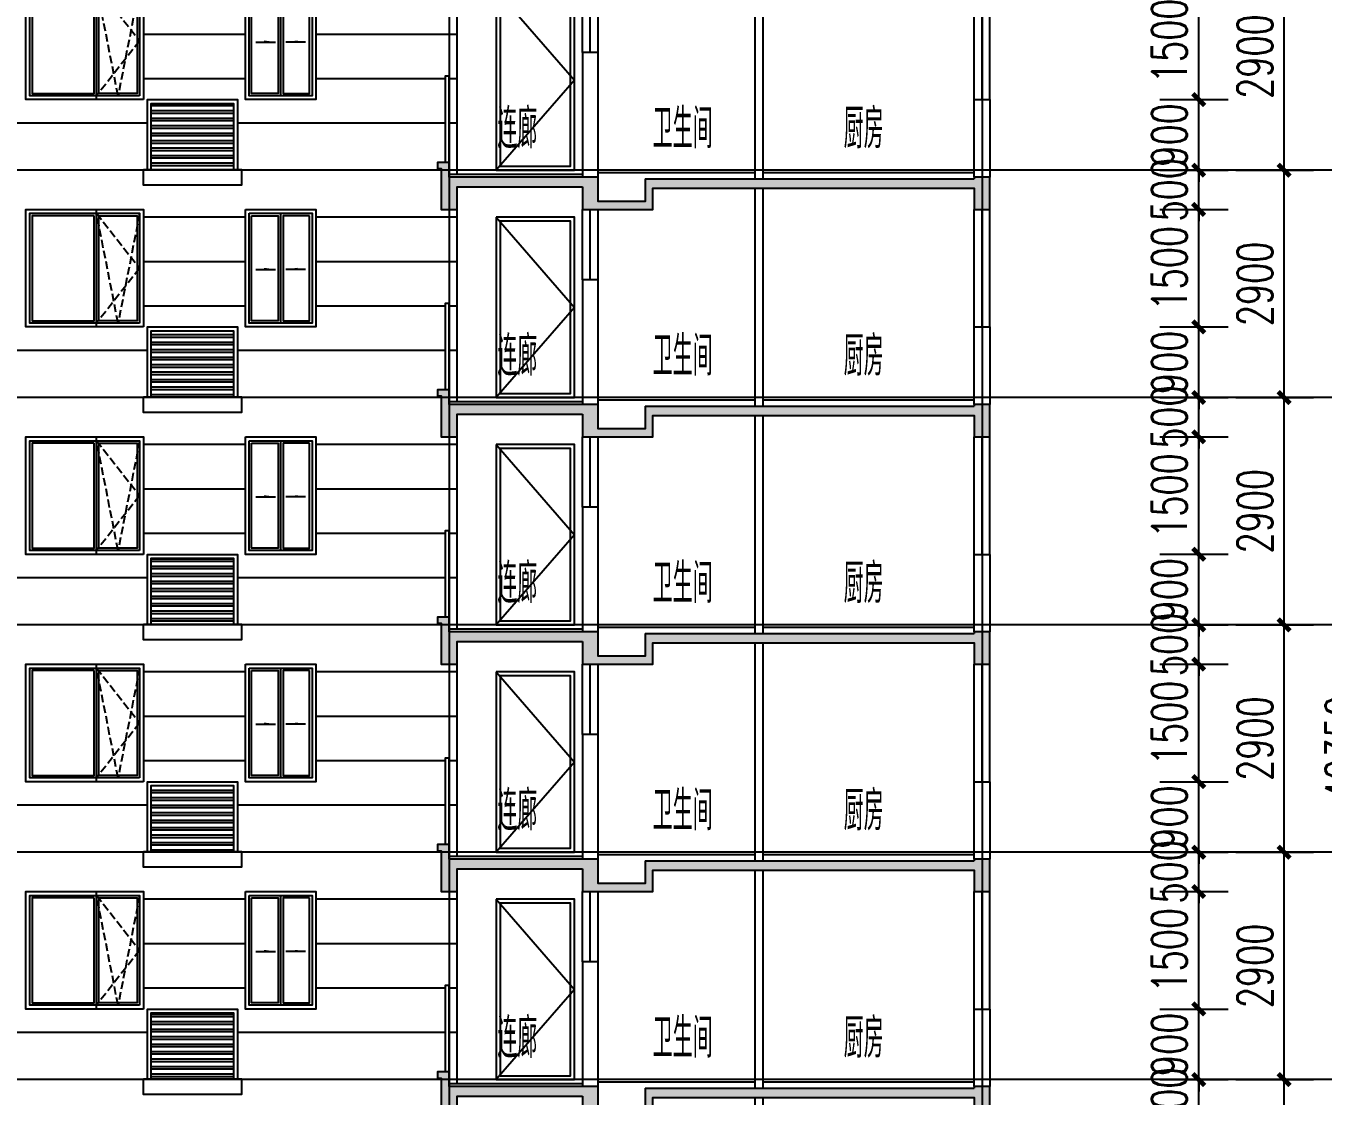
# Model space of a CAD drawing. Extents: x -59851 to 653804, y -249523 to 437614.
# Drawn here: x 619321 to 635871, y 380178 to 393828 of the extents above; entities that cross this region are included whole.
import ezdxf

# ---------------------------------------------------------------- set-up
doc = ezdxf.new("R2010")
doc.units = 0
doc.header["$LTSCALE"] = 1000
doc.header["$MEASUREMENT"] = 0
doc.linetypes.add('DASH', pattern=[0.35, 0.25, -0.1])
for name, color, linetype in [('A-材质分割线（横向）', 252, 'Continuous'), ('A-注释', 8, 'Continuous'), ('A-看线', 105, 'Continuous'), ('A-示意', 8, 'Continuous'), ('A-第三道尺寸线', 105, 'Continuous'), ('DOTE', 16, 'Continuous'), ('ELE-0', 142, 'Continuous'), ('ELE-3', 35, 'Continuous'), ('ELE-6', 8, 'Continuous'), ('PUB_DIM', 3, 'Continuous'), ('PUB_HATCH', 8, 'Continuous'), ('PUB_TEXT', 7, 'Continuous'), ('WALL', 2, 'Continuous'), ('WINDOW', 4, 'Continuous'), ('剖面构造层', 7, 'Continuous'), ('栏杆', 142, 'Continuous')]:
    doc.layers.add(name, color=color, linetype=linetype)
doc.styles.add('_TCH_DIM_T3', font='SIMPLEX.shx', dxfattribs={"width": 0.705882, "bigfont": 'GBCBIG.shx'})
doc.styles.get("Standard").update_dxf_attribs({"font": 'gbenor.shx', "width": 0.7, "bigfont": 'gbcbig.shx'})
doc.dimstyles.new('_TCH_ARCH&&150', dxfattribs={"dimtxt": 446.25, "dimasz": 150, "dimexe": 375, "dimexo": 450, "dimgap": 150, "dimtad": 1, "dimdec": 0, "dimzin": 0, "dimdsep": 46, "dimtxsty": '_TCH_DIM_T3', "dimblk": 'ARCHTICK', "dimcen": 0.09, "dimclrt": 7, "dimazin": 2, "dimtfac": 1, "dimtdec": 0, "dimtix": 1, "dimtmove": 2, "dimatfit": 3, "dimfxl": 0, "dimtolj": 1, "dimtzin": 0, "dimarcsym": 0})

# ---------------------------------------------------------------- blocks, each defined once
blk = doc.blocks.new('111515')
at = {"layer": 'A-注释', "linetype": 'DASH', "ltscale": 0.4}
for points in [[(302205, 323147), (301655, 322447), (302205, 321747)], [(301655, 323147), (301930, 321747), (302205, 323147)]]:
    blk.add_lwpolyline(points, dxfattribs=at)
at = {"layer": 'ELE-0'}
blk.add_line((302205, 321697), (302205, 323197), dxfattribs=at)
for points in [[(301605, 321697), (303105, 321697), (303105, 323197), (301605, 323197)], [(301655, 321747), (303055, 321747), (303055, 323147), (301655, 323147)], [(302175, 323117), (301685, 323117), (301685, 321777), (302175, 321777)], [(302235, 323117), (303025, 323117), (303025, 321777), (302235, 321777)]]:
    blk.add_lwpolyline(points, close=True, dxfattribs=at)
blk = doc.blocks.new('1-13fp2')
at = {"layer": 'A-注释'}
for points in [[(400441, 363032), (400291, 363032), (400291, 363052)], [(400570, 363032), (400720, 363032), (400720, 363052)]]:
    blk.add_hatch(color=256, dxfattribs=at).paths.add_polyline_path(points)
at = {"layer": 'PUB_HATCH'}
h = blk.add_hatch(dxfattribs=at)
h.set_pattern_fill('ANSI32', color=256, scale=20, angle=135)
h.set_pattern_definition([(180, (6950.08, 0), (-7e-15, -95.25), []), (180, (6918.33, 31.75), (-7e-15, -95.25), [])])
h.paths.add_polyline_path([(398855, 362247), (398855, 361407), (399905, 361407), (399905, 362247)])
h = blk.add_hatch(color=256, dxfattribs=at)
h.dxf.hatch_style = 1
h.paths.add_polyline_path([(402655, 361397), (402555, 361397), (402555, 360897), (402655, 360897)])
h.paths.add_polyline_path([(402655, 361497), (402505, 361497), (402505, 361417), (402555, 361417), (402555, 361397), (402655, 361397)])
h.paths.add_polyline_path([(404555, 361307), (402655, 361307), (402655, 360897), (402755, 360897), (402755, 361187), (404355, 361187), (404355, 360897), (405255, 360897), (405255, 361167), (409355, 361167), (409355, 360897), (409555, 360897), (409555, 361307), (409355, 361307), (409355, 361287), (405155, 361287), (405155, 360997), (404555, 360997)])
at = {"layer": 'A-材质分割线（横向）'}
for points in [[(402555, 364297), (393055, 364297)], [(400055, 363697), (398755, 363697)], [(402755, 363697), (400955, 363697)], [(400055, 363130), (398755, 363130)], [(402755, 363130), (400955, 363130)], [(400055, 362564), (398755, 362564)], [(402605, 362564), (400955, 362564)], [(402755, 362564), (402655, 362564)], [(398805, 361997), (393055, 361997)], [(402605, 361997), (399955, 361997)], [(402755, 361997), (402655, 361997)]]:
    blk.add_lwpolyline(points, dxfattribs=at)
at = {"layer": 'A-注释'}
for points in [[(400189, 363032), (400441, 363032)], [(400821, 363032), (400570, 363032)]]:
    blk.add_lwpolyline(points, dxfattribs=at)
at = {"layer": 'A-看线'}
blk.add_lwpolyline([(402755, 361347), (402755, 363797)], dxfattribs=at)
at = {"layer": 'A-示意'}
blk.add_lwpolyline([(403255, 363697), (404255, 362547), (403255, 361397)], dxfattribs=at)
at = {"layer": 'ELE-0'}
for points in [[(400055, 363797), (400955, 363797), (400955, 362297), (400055, 362297)], [(400105, 363747), (400905, 363747), (400905, 362347), (400105, 362347)], [(400135, 363717), (400475, 363717), (400475, 362377), (400135, 362377)], [(400875, 363717), (400535, 363717), (400535, 362377), (400875, 362377)], [(403255, 363697), (403255, 361397), (404255, 361397), (404255, 363697)], [(403305, 363647), (403305, 361447), (404205, 361447), (404205, 363647)]]:
    blk.add_lwpolyline(points, close=True, dxfattribs=at)
blk.add_lwpolyline([(400505, 363747), (400505, 362347)], dxfattribs=at)
at = {"layer": 'ELE-3'}
blk.add_lwpolyline([(398755, 361407), (400005, 361407), (400005, 361207), (398755, 361207)], close=True, dxfattribs=at)
at = {"layer": 'ELE-6'}
for points in [[(398805, 361407), (398805, 362297), (399955, 362297), (399955, 361407)], [(398855, 361407), (398855, 362247), (399905, 362247), (399905, 361407)]]:
    blk.add_lwpolyline(points, dxfattribs=at)
at = {"layer": 'WALL'}
for p, q in [((406555, 364067), (406555, 361287)), ((406655, 364067), (406655, 361287)), ((405155, 361287), (409355, 361287))]:
    blk.add_line(p, q, dxfattribs=at)
for points in [[(404555, 361307), (404555, 362897), (404355, 362897), (404355, 361307)], [(409355, 361307), (409355, 362297), (409555, 362297), (409555, 361307)], [(404555, 361307), (402655, 361307), (402655, 361497), (402505, 361497), (402505, 361417), (402555, 361417), (402555, 360897), (402755, 360897), (402755, 361187), (404355, 361187)], [(404355, 361187), (404355, 360897), (405255, 360897), (405255, 361167), (409355, 361167), (409355, 360897), (409555, 360897), (409555, 361307), (409355, 361307), (409355, 361287)], [(405155, 361287), (405155, 360997), (404555, 360997), (404555, 361307)]]:
    blk.add_lwpolyline(points, dxfattribs=at)
at = {"layer": 'WINDOW'}
for points in [[(404355, 362897), (404355, 363797)], [(404455, 362897), (404455, 363797)], [(404555, 362897), (404555, 363797)], [(409355, 362297), (409355, 363797)], [(409455, 362297), (409455, 363797)], [(409555, 362297), (409555, 363797)]]:
    blk.add_lwpolyline(points, dxfattribs=at)
at = {"layer": '剖面构造层'}
for points in [[(402655, 361347), (404355, 361347)], [(404555, 361367), (406555, 361367)], [(406655, 361367), (409355, 361367)]]:
    blk.add_lwpolyline(points, dxfattribs=at)
at = {"layer": '栏杆'}
blk.add_lwpolyline([(402655, 361497), (402655, 362597), (402605, 362597), (402605, 361497)], dxfattribs=at)
at = {"layer": 'ELE-0', "xscale": -1}
blk.add_blockref('111515', (700361, 40600), dxfattribs=at)
at = {"layer": 'PUB_TEXT', "width": 0.7}
for s, p in [('连廊', (403269, 361675)), ('卫生间', (405252, 361675)), ('厨房', (407689, 361675))]:
    blk.add_text(s, height=506.4, dxfattribs=at).set_placement(p)
blk = doc.blocks.new('_ArchTick')
at = {"color": 0, "linetype": 'ByBlock', "const_width": 0.4}
blk.add_lwpolyline([(-0.5, -0.5), (0.5, 0.5)], dxfattribs=at)
blk = doc.blocks.new('*D4742')
at = {"layer": 'Defpoints', "color": 0, "transparency": 16777216}
for p in [(635470, 404788), (636497, 404788), (635470, 364438)]:
    blk.add_point(p, dxfattribs=at)
at = {"layer": 'PUB_DIM', "color": 0, "lineweight": -2, "transparency": 16777216}
for p, q in [((635920, 404788), (636872, 404788)), ((636497, 364438), (636497, 404788)), ((635920, 364438), (636872, 364438))]:
    blk.add_line(p, q, dxfattribs=at)
at = {"layer": 'PUB_DIM', "color": 0, "lineweight": -2, "transparency": 16777216, "xscale": 150, "yscale": 150, "zscale": 150}
for p, rotation in [((636497, 404788), 90), ((636497, 364438), 270)]:
    blk.add_blockref('_ArchTick', p, dxfattribs=dict(at, rotation=rotation))
at = {"layer": 'PUB_DIM', "color": 7, "transparency": 16777216, "insert": (636124, 384613), "char_height": 446.2, "attachment_point": 5, "rotation": 90, "style": '_TCH_DIM_T3'}
blk.add_mtext('\\A1;40350', dxfattribs=at)
blk = doc.blocks.new('*D4752')
at = {"layer": 'Defpoints', "color": 0, "transparency": 16777216}
for p in [(634309, 394888), (635374, 394888), (634309, 391988)]:
    blk.add_point(p, dxfattribs=at)
at = {"layer": 'PUB_DIM', "color": 0, "lineweight": -2, "transparency": 16777216}
for p, q in [((634759, 394888), (635749, 394888)), ((635374, 391988), (635374, 394888)), ((634759, 391988), (635749, 391988))]:
    blk.add_line(p, q, dxfattribs=at)
at = {"layer": 'PUB_DIM', "color": 0, "lineweight": -2, "transparency": 16777216, "xscale": 150, "yscale": 150, "zscale": 150}
for p, rotation in [((635374, 394888), 90), ((635374, 391988), 270)]:
    blk.add_blockref('_ArchTick', p, dxfattribs=dict(at, rotation=rotation))
at = {"layer": 'PUB_DIM', "color": 7, "transparency": 16777216, "insert": (635001, 393438), "char_height": 446.2, "attachment_point": 5, "rotation": 90, "style": '_TCH_DIM_T3'}
blk.add_mtext('\\A1;2900', dxfattribs=at)
blk = doc.blocks.new('*D4753')
at = {"layer": 'Defpoints', "color": 0, "transparency": 16777216}
for p in [(634309, 391988), (635374, 391988), (634309, 389088)]:
    blk.add_point(p, dxfattribs=at)
at = {"layer": 'PUB_DIM', "color": 0, "lineweight": -2, "transparency": 16777216}
for p, q in [((634759, 391988), (635749, 391988)), ((635374, 389088), (635374, 391988)), ((634759, 389088), (635749, 389088))]:
    blk.add_line(p, q, dxfattribs=at)
at = {"layer": 'PUB_DIM', "color": 0, "lineweight": -2, "transparency": 16777216, "xscale": 150, "yscale": 150, "zscale": 150}
for p, rotation in [((635374, 391988), 90), ((635374, 389088), 270)]:
    blk.add_blockref('_ArchTick', p, dxfattribs=dict(at, rotation=rotation))
at = {"layer": 'PUB_DIM', "color": 7, "transparency": 16777216, "insert": (635001, 390538), "char_height": 446.2, "attachment_point": 5, "rotation": 90, "style": '_TCH_DIM_T3'}
blk.add_mtext('\\A1;2900', dxfattribs=at)
blk = doc.blocks.new('*D4754')
at = {"layer": 'Defpoints', "color": 0, "transparency": 16777216}
for p in [(634309, 389088), (635374, 389088), (634309, 386188)]:
    blk.add_point(p, dxfattribs=at)
at = {"layer": 'PUB_DIM', "color": 0, "lineweight": -2, "transparency": 16777216}
for p, q in [((634759, 389088), (635749, 389088)), ((635374, 386188), (635374, 389088)), ((634759, 386188), (635749, 386188))]:
    blk.add_line(p, q, dxfattribs=at)
at = {"layer": 'PUB_DIM', "color": 0, "lineweight": -2, "transparency": 16777216, "xscale": 150, "yscale": 150, "zscale": 150}
for p, rotation in [((635374, 389088), 90), ((635374, 386188), 270)]:
    blk.add_blockref('_ArchTick', p, dxfattribs=dict(at, rotation=rotation))
at = {"layer": 'PUB_DIM', "color": 7, "transparency": 16777216, "insert": (635001, 387638), "char_height": 446.2, "attachment_point": 5, "rotation": 90, "style": '_TCH_DIM_T3'}
blk.add_mtext('\\A1;2900', dxfattribs=at)
blk = doc.blocks.new('*D4755')
at = {"layer": 'Defpoints', "color": 0, "transparency": 16777216}
for p in [(634309, 386188), (635374, 386188), (634309, 383288)]:
    blk.add_point(p, dxfattribs=at)
at = {"layer": 'PUB_DIM', "color": 0, "lineweight": -2, "transparency": 16777216}
for p, q in [((634759, 386188), (635749, 386188)), ((635374, 383288), (635374, 386188)), ((634759, 383288), (635749, 383288))]:
    blk.add_line(p, q, dxfattribs=at)
at = {"layer": 'PUB_DIM', "color": 0, "lineweight": -2, "transparency": 16777216, "xscale": 150, "yscale": 150, "zscale": 150}
for p, rotation in [((635374, 386188), 90), ((635374, 383288), 270)]:
    blk.add_blockref('_ArchTick', p, dxfattribs=dict(at, rotation=rotation))
at = {"layer": 'PUB_DIM', "color": 7, "transparency": 16777216, "insert": (635001, 384738), "char_height": 446.2, "attachment_point": 5, "rotation": 90, "style": '_TCH_DIM_T3'}
blk.add_mtext('\\A1;2900', dxfattribs=at)
blk = doc.blocks.new('*D4756')
at = {"layer": 'Defpoints', "color": 0, "transparency": 16777216}
for p in [(634309, 383288), (635374, 383288), (634309, 380388)]:
    blk.add_point(p, dxfattribs=at)
at = {"layer": 'PUB_DIM', "color": 0, "lineweight": -2, "transparency": 16777216}
for p, q in [((634759, 383288), (635749, 383288)), ((635374, 380388), (635374, 383288)), ((634759, 380388), (635749, 380388))]:
    blk.add_line(p, q, dxfattribs=at)
at = {"layer": 'PUB_DIM', "color": 0, "lineweight": -2, "transparency": 16777216, "xscale": 150, "yscale": 150, "zscale": 150}
for p, rotation in [((635374, 383288), 90), ((635374, 380388), 270)]:
    blk.add_blockref('_ArchTick', p, dxfattribs=dict(at, rotation=rotation))
at = {"layer": 'PUB_DIM', "color": 7, "transparency": 16777216, "insert": (635001, 381838), "char_height": 446.2, "attachment_point": 5, "rotation": 90, "style": '_TCH_DIM_T3'}
blk.add_mtext('\\A1;2900', dxfattribs=at)
blk = doc.blocks.new('*D4757')
at = {"layer": 'Defpoints', "color": 0, "transparency": 16777216}
for p in [(634309, 380388), (635374, 380388), (634309, 377488)]:
    blk.add_point(p, dxfattribs=at)
at = {"layer": 'PUB_DIM', "color": 0, "lineweight": -2, "transparency": 16777216}
for p, q in [((634759, 380388), (635749, 380388)), ((635374, 377488), (635374, 380388)), ((634759, 377488), (635749, 377488))]:
    blk.add_line(p, q, dxfattribs=at)
at = {"layer": 'PUB_DIM', "color": 0, "lineweight": -2, "transparency": 16777216, "xscale": 150, "yscale": 150, "zscale": 150}
for p, rotation in [((635374, 380388), 90), ((635374, 377488), 270)]:
    blk.add_blockref('_ArchTick', p, dxfattribs=dict(at, rotation=rotation))
at = {"layer": 'PUB_DIM', "color": 7, "transparency": 16777216, "insert": (635001, 378938), "char_height": 446.2, "attachment_point": 5, "rotation": 90, "style": '_TCH_DIM_T3'}
blk.add_mtext('\\A1;2900', dxfattribs=at)
blk = doc.blocks.new('*D4790')
at = {"layer": 'A-第三道尺寸线', "color": 0, "lineweight": -2, "transparency": 16777216}
for p, q in [((633787, 394388), (634659, 394388)), ((634284, 392888), (634284, 394388)), ((633787, 392888), (634659, 392888))]:
    blk.add_line(p, q, dxfattribs=at)
at = {"layer": 'Defpoints', "color": 0, "transparency": 16777216}
for p in [(633337, 394388), (634284, 394388), (633337, 392888)]:
    blk.add_point(p, dxfattribs=at)
at = {"layer": 'A-第三道尺寸线', "color": 0, "lineweight": -2, "transparency": 16777216, "xscale": 150, "yscale": 150, "zscale": 150}
for p, rotation in [((634284, 394388), 90), ((634284, 392888), 270)]:
    blk.add_blockref('_ArchTick', p, dxfattribs=dict(at, rotation=rotation))
at = {"layer": 'A-第三道尺寸线', "color": 7, "transparency": 16777216, "insert": (633911, 393638), "char_height": 446.2, "attachment_point": 5, "rotation": 90, "style": '_TCH_DIM_T3'}
blk.add_mtext('\\A1;1500', dxfattribs=at)
blk = doc.blocks.new('*D4791')
at = {"layer": 'A-第三道尺寸线', "color": 0, "lineweight": -2, "transparency": 16777216}
for p, q in [((633787, 392888), (634659, 392888)), ((634284, 392888), (634284, 393038)), ((634284, 391988), (634284, 392888)), ((633787, 391988), (634659, 391988)), ((634284, 391988), (634284, 391838))]:
    blk.add_line(p, q, dxfattribs=at)
at = {"layer": 'Defpoints', "color": 0, "transparency": 16777216}
for p in [(633337, 392888), (634284, 392888), (633337, 391988)]:
    blk.add_point(p, dxfattribs=at)
at = {"layer": 'A-第三道尺寸线', "color": 0, "lineweight": -2, "transparency": 16777216, "xscale": 150, "yscale": 150, "zscale": 150}
for p, rotation in [((634284, 392888), 270), ((634284, 391988), 90)]:
    blk.add_blockref('_ArchTick', p, dxfattribs=dict(at, rotation=rotation))
at = {"layer": 'A-第三道尺寸线', "color": 7, "transparency": 16777216, "insert": (633911, 392438), "char_height": 446.2, "attachment_point": 5, "rotation": 90, "style": '_TCH_DIM_T3'}
blk.add_mtext('\\A1;900', dxfattribs=at)
blk = doc.blocks.new('*D4792')
at = {"layer": 'A-第三道尺寸线', "color": 0, "lineweight": -2, "transparency": 16777216}
for p, q in [((634284, 391988), (634284, 392138)), ((633787, 391988), (634659, 391988)), ((634284, 391488), (634284, 391988)), ((633787, 391488), (634659, 391488)), ((634284, 391488), (634284, 391338))]:
    blk.add_line(p, q, dxfattribs=at)
at = {"layer": 'Defpoints', "color": 0, "transparency": 16777216}
for p in [(633337, 391988), (634284, 391988), (633337, 391488)]:
    blk.add_point(p, dxfattribs=at)
at = {"layer": 'A-第三道尺寸线', "color": 0, "lineweight": -2, "transparency": 16777216, "xscale": 150, "yscale": 150, "zscale": 150}
for p, rotation in [((634284, 391988), 270), ((634284, 391488), 90)]:
    blk.add_blockref('_ArchTick', p, dxfattribs=dict(at, rotation=rotation))
at = {"layer": 'A-第三道尺寸线', "color": 7, "transparency": 16777216, "insert": (633911, 391738), "char_height": 446.2, "attachment_point": 5, "rotation": 90, "style": '_TCH_DIM_T3'}
blk.add_mtext('\\A1;500', dxfattribs=at)
blk = doc.blocks.new('*D4793')
at = {"layer": 'A-第三道尺寸线', "color": 0, "lineweight": -2, "transparency": 16777216}
for p, q in [((633787, 391488), (634659, 391488)), ((634284, 389988), (634284, 391488)), ((633787, 389988), (634659, 389988))]:
    blk.add_line(p, q, dxfattribs=at)
at = {"layer": 'Defpoints', "color": 0, "transparency": 16777216}
for p in [(633337, 391488), (634284, 391488), (633337, 389988)]:
    blk.add_point(p, dxfattribs=at)
at = {"layer": 'A-第三道尺寸线', "color": 0, "lineweight": -2, "transparency": 16777216, "xscale": 150, "yscale": 150, "zscale": 150}
for p, rotation in [((634284, 391488), 90), ((634284, 389988), 270)]:
    blk.add_blockref('_ArchTick', p, dxfattribs=dict(at, rotation=rotation))
at = {"layer": 'A-第三道尺寸线', "color": 7, "transparency": 16777216, "insert": (633911, 390738), "char_height": 446.2, "attachment_point": 5, "rotation": 90, "style": '_TCH_DIM_T3'}
blk.add_mtext('\\A1;1500', dxfattribs=at)
blk = doc.blocks.new('*D4794')
at = {"layer": 'A-第三道尺寸线', "color": 0, "lineweight": -2, "transparency": 16777216}
for p, q in [((634284, 389988), (634284, 390138)), ((633787, 389988), (634659, 389988)), ((634284, 389088), (634284, 389988)), ((633787, 389088), (634659, 389088)), ((634284, 389088), (634284, 388938))]:
    blk.add_line(p, q, dxfattribs=at)
at = {"layer": 'Defpoints', "color": 0, "transparency": 16777216}
for p in [(633337, 389988), (634284, 389988), (633337, 389088)]:
    blk.add_point(p, dxfattribs=at)
at = {"layer": 'A-第三道尺寸线', "color": 0, "lineweight": -2, "transparency": 16777216, "xscale": 150, "yscale": 150, "zscale": 150}
for p, rotation in [((634284, 389988), 270), ((634284, 389088), 90)]:
    blk.add_blockref('_ArchTick', p, dxfattribs=dict(at, rotation=rotation))
at = {"layer": 'A-第三道尺寸线', "color": 7, "transparency": 16777216, "insert": (633911, 389538), "char_height": 446.2, "attachment_point": 5, "rotation": 90, "style": '_TCH_DIM_T3'}
blk.add_mtext('\\A1;900', dxfattribs=at)
blk = doc.blocks.new('*D4795')
at = {"layer": 'A-第三道尺寸线', "color": 0, "lineweight": -2, "transparency": 16777216}
for p, q in [((633787, 389088), (634659, 389088)), ((634284, 389088), (634284, 389238)), ((634284, 388588), (634284, 389088)), ((633787, 388588), (634659, 388588)), ((634284, 388588), (634284, 388438))]:
    blk.add_line(p, q, dxfattribs=at)
at = {"layer": 'Defpoints', "color": 0, "transparency": 16777216}
for p in [(633337, 389088), (634284, 389088), (633337, 388588)]:
    blk.add_point(p, dxfattribs=at)
at = {"layer": 'A-第三道尺寸线', "color": 0, "lineweight": -2, "transparency": 16777216, "xscale": 150, "yscale": 150, "zscale": 150}
for p, rotation in [((634284, 389088), 270), ((634284, 388588), 90)]:
    blk.add_blockref('_ArchTick', p, dxfattribs=dict(at, rotation=rotation))
at = {"layer": 'A-第三道尺寸线', "color": 7, "transparency": 16777216, "insert": (633911, 388838), "char_height": 446.2, "attachment_point": 5, "rotation": 90, "style": '_TCH_DIM_T3'}
blk.add_mtext('\\A1;500', dxfattribs=at)
blk = doc.blocks.new('*D4796')
at = {"layer": 'A-第三道尺寸线', "color": 0, "lineweight": -2, "transparency": 16777216}
for p, q in [((633787, 388588), (634659, 388588)), ((634284, 387088), (634284, 388588)), ((633787, 387088), (634659, 387088))]:
    blk.add_line(p, q, dxfattribs=at)
at = {"layer": 'Defpoints', "color": 0, "transparency": 16777216}
for p in [(633337, 388588), (634284, 388588), (633337, 387088)]:
    blk.add_point(p, dxfattribs=at)
at = {"layer": 'A-第三道尺寸线', "color": 0, "lineweight": -2, "transparency": 16777216, "xscale": 150, "yscale": 150, "zscale": 150}
for p, rotation in [((634284, 388588), 90), ((634284, 387088), 270)]:
    blk.add_blockref('_ArchTick', p, dxfattribs=dict(at, rotation=rotation))
at = {"layer": 'A-第三道尺寸线', "color": 7, "transparency": 16777216, "insert": (633911, 387838), "char_height": 446.2, "attachment_point": 5, "rotation": 90, "style": '_TCH_DIM_T3'}
blk.add_mtext('\\A1;1500', dxfattribs=at)
blk = doc.blocks.new('*D4797')
at = {"layer": 'A-第三道尺寸线', "color": 0, "lineweight": -2, "transparency": 16777216}
for p, q in [((634284, 387088), (634284, 387238)), ((633787, 387088), (634659, 387088)), ((634284, 386188), (634284, 387088)), ((633787, 386188), (634659, 386188)), ((634284, 386188), (634284, 386038))]:
    blk.add_line(p, q, dxfattribs=at)
at = {"layer": 'Defpoints', "color": 0, "transparency": 16777216}
for p in [(633337, 387088), (634284, 387088), (633337, 386188)]:
    blk.add_point(p, dxfattribs=at)
at = {"layer": 'A-第三道尺寸线', "color": 0, "lineweight": -2, "transparency": 16777216, "xscale": 150, "yscale": 150, "zscale": 150}
for p, rotation in [((634284, 387088), 270), ((634284, 386188), 90)]:
    blk.add_blockref('_ArchTick', p, dxfattribs=dict(at, rotation=rotation))
at = {"layer": 'A-第三道尺寸线', "color": 7, "transparency": 16777216, "insert": (633911, 386638), "char_height": 446.2, "attachment_point": 5, "rotation": 90, "style": '_TCH_DIM_T3'}
blk.add_mtext('\\A1;900', dxfattribs=at)
blk = doc.blocks.new('*D4798')
at = {"layer": 'A-第三道尺寸线', "color": 0, "lineweight": -2, "transparency": 16777216}
for p, q in [((634284, 386188), (634284, 386338)), ((633787, 386188), (634659, 386188)), ((634284, 385688), (634284, 386188)), ((633787, 385688), (634659, 385688)), ((634284, 385688), (634284, 385538))]:
    blk.add_line(p, q, dxfattribs=at)
at = {"layer": 'Defpoints', "color": 0, "transparency": 16777216}
for p in [(633337, 386188), (634284, 386188), (633337, 385688)]:
    blk.add_point(p, dxfattribs=at)
at = {"layer": 'A-第三道尺寸线', "color": 0, "lineweight": -2, "transparency": 16777216, "xscale": 150, "yscale": 150, "zscale": 150}
for p, rotation in [((634284, 386188), 270), ((634284, 385688), 90)]:
    blk.add_blockref('_ArchTick', p, dxfattribs=dict(at, rotation=rotation))
at = {"layer": 'A-第三道尺寸线', "color": 7, "transparency": 16777216, "insert": (633911, 385938), "char_height": 446.2, "attachment_point": 5, "rotation": 90, "style": '_TCH_DIM_T3'}
blk.add_mtext('\\A1;500', dxfattribs=at)
blk = doc.blocks.new('*D4799')
at = {"layer": 'A-第三道尺寸线', "color": 0, "lineweight": -2, "transparency": 16777216}
for p, q in [((633787, 385688), (634659, 385688)), ((634284, 384188), (634284, 385688)), ((633787, 384188), (634659, 384188))]:
    blk.add_line(p, q, dxfattribs=at)
at = {"layer": 'Defpoints', "color": 0, "transparency": 16777216}
for p in [(633337, 385688), (634284, 385688), (633337, 384188)]:
    blk.add_point(p, dxfattribs=at)
at = {"layer": 'A-第三道尺寸线', "color": 0, "lineweight": -2, "transparency": 16777216, "xscale": 150, "yscale": 150, "zscale": 150}
for p, rotation in [((634284, 385688), 90), ((634284, 384188), 270)]:
    blk.add_blockref('_ArchTick', p, dxfattribs=dict(at, rotation=rotation))
at = {"layer": 'A-第三道尺寸线', "color": 7, "transparency": 16777216, "insert": (633911, 384938), "char_height": 446.2, "attachment_point": 5, "rotation": 90, "style": '_TCH_DIM_T3'}
blk.add_mtext('\\A1;1500', dxfattribs=at)
blk = doc.blocks.new('*D4800')
at = {"layer": 'A-第三道尺寸线', "color": 0, "lineweight": -2, "transparency": 16777216}
for p, q in [((634284, 384188), (634284, 384338)), ((633787, 384188), (634659, 384188)), ((634284, 383288), (634284, 384188)), ((633787, 383288), (634659, 383288)), ((634284, 383288), (634284, 383138))]:
    blk.add_line(p, q, dxfattribs=at)
at = {"layer": 'Defpoints', "color": 0, "transparency": 16777216}
for p in [(633337, 384188), (634284, 384188), (633337, 383288)]:
    blk.add_point(p, dxfattribs=at)
at = {"layer": 'A-第三道尺寸线', "color": 0, "lineweight": -2, "transparency": 16777216, "xscale": 150, "yscale": 150, "zscale": 150}
for p, rotation in [((634284, 384188), 270), ((634284, 383288), 90)]:
    blk.add_blockref('_ArchTick', p, dxfattribs=dict(at, rotation=rotation))
at = {"layer": 'A-第三道尺寸线', "color": 7, "transparency": 16777216, "insert": (633911, 383738), "char_height": 446.2, "attachment_point": 5, "rotation": 90, "style": '_TCH_DIM_T3'}
blk.add_mtext('\\A1;900', dxfattribs=at)
blk = doc.blocks.new('*D4801')
at = {"layer": 'A-第三道尺寸线', "color": 0, "lineweight": -2, "transparency": 16777216}
for p, q in [((633787, 383288), (634659, 383288)), ((634284, 383288), (634284, 383438)), ((634284, 382788), (634284, 383288)), ((633787, 382788), (634659, 382788)), ((634284, 382788), (634284, 382638))]:
    blk.add_line(p, q, dxfattribs=at)
at = {"layer": 'Defpoints', "color": 0, "transparency": 16777216}
for p in [(633337, 383288), (634284, 383288), (633337, 382788)]:
    blk.add_point(p, dxfattribs=at)
at = {"layer": 'A-第三道尺寸线', "color": 0, "lineweight": -2, "transparency": 16777216, "xscale": 150, "yscale": 150, "zscale": 150}
for p, rotation in [((634284, 383288), 270), ((634284, 382788), 90)]:
    blk.add_blockref('_ArchTick', p, dxfattribs=dict(at, rotation=rotation))
at = {"layer": 'A-第三道尺寸线', "color": 7, "transparency": 16777216, "insert": (633911, 383038), "char_height": 446.2, "attachment_point": 5, "rotation": 90, "style": '_TCH_DIM_T3'}
blk.add_mtext('\\A1;500', dxfattribs=at)
blk = doc.blocks.new('*D4802')
at = {"layer": 'A-第三道尺寸线', "color": 0, "lineweight": -2, "transparency": 16777216}
for p, q in [((633787, 382788), (634659, 382788)), ((634284, 381288), (634284, 382788)), ((633787, 381288), (634659, 381288))]:
    blk.add_line(p, q, dxfattribs=at)
at = {"layer": 'Defpoints', "color": 0, "transparency": 16777216}
for p in [(633337, 382788), (634284, 382788), (633337, 381288)]:
    blk.add_point(p, dxfattribs=at)
at = {"layer": 'A-第三道尺寸线', "color": 0, "lineweight": -2, "transparency": 16777216, "xscale": 150, "yscale": 150, "zscale": 150}
for p, rotation in [((634284, 382788), 90), ((634284, 381288), 270)]:
    blk.add_blockref('_ArchTick', p, dxfattribs=dict(at, rotation=rotation))
at = {"layer": 'A-第三道尺寸线', "color": 7, "transparency": 16777216, "insert": (633911, 382038), "char_height": 446.2, "attachment_point": 5, "rotation": 90, "style": '_TCH_DIM_T3'}
blk.add_mtext('\\A1;1500', dxfattribs=at)
blk = doc.blocks.new('*D4803')
at = {"layer": 'A-第三道尺寸线', "color": 0, "lineweight": -2, "transparency": 16777216}
for p, q in [((634284, 381288), (634284, 381438)), ((633787, 381288), (634659, 381288)), ((634284, 380388), (634284, 381288)), ((633787, 380388), (634659, 380388)), ((634284, 380388), (634284, 380238))]:
    blk.add_line(p, q, dxfattribs=at)
at = {"layer": 'Defpoints', "color": 0, "transparency": 16777216}
for p in [(633337, 381288), (634284, 381288), (633337, 380388)]:
    blk.add_point(p, dxfattribs=at)
at = {"layer": 'A-第三道尺寸线', "color": 0, "lineweight": -2, "transparency": 16777216, "xscale": 150, "yscale": 150, "zscale": 150}
for p, rotation in [((634284, 381288), 270), ((634284, 380388), 90)]:
    blk.add_blockref('_ArchTick', p, dxfattribs=dict(at, rotation=rotation))
at = {"layer": 'A-第三道尺寸线', "color": 7, "transparency": 16777216, "insert": (633911, 380838), "char_height": 446.2, "attachment_point": 5, "rotation": 90, "style": '_TCH_DIM_T3'}
blk.add_mtext('\\A1;900', dxfattribs=at)
blk = doc.blocks.new('*D4804')
at = {"layer": 'A-第三道尺寸线', "color": 0, "lineweight": -2, "transparency": 16777216}
for p, q in [((634284, 380388), (634284, 380538)), ((633787, 380388), (634659, 380388)), ((634284, 379888), (634284, 380388)), ((633787, 379888), (634659, 379888)), ((634284, 379888), (634284, 379738))]:
    blk.add_line(p, q, dxfattribs=at)
at = {"layer": 'Defpoints', "color": 0, "transparency": 16777216}
for p in [(633337, 380388), (634284, 380388), (633337, 379888)]:
    blk.add_point(p, dxfattribs=at)
at = {"layer": 'A-第三道尺寸线', "color": 0, "lineweight": -2, "transparency": 16777216, "xscale": 150, "yscale": 150, "zscale": 150}
for p, rotation in [((634284, 380388), 270), ((634284, 379888), 90)]:
    blk.add_blockref('_ArchTick', p, dxfattribs=dict(at, rotation=rotation))
at = {"layer": 'A-第三道尺寸线', "color": 7, "transparency": 16777216, "insert": (633911, 380138), "char_height": 446.2, "attachment_point": 5, "rotation": 90, "style": '_TCH_DIM_T3'}
blk.add_mtext('\\A1;500', dxfattribs=at)

msp = doc.modelspace()

# ---------------------------------------------------------------- linework, layer by layer
at = {"layer": 'DOTE'}
for p, q in [((631521.2, 425248.2), (631521.2, 358707.4)), ((624721.2, 423848.2), (624721.2, 358707.4)), ((636551.5, 391987.8), (575689.5, 391987.8)), ((636551.5, 389087.8), (575689.5, 389087.8)), ((636551.5, 386187.8), (575689.5, 386187.8)), ((636551.5, 383287.8), (575689.5, 383287.8)), ((636551.5, 380387.8), (575689.5, 380387.8))]:
    msp.add_line(p, q, dxfattribs=at)

# ---------------------------------------------------------------- block references
for p in [(222066, 30590.8), (222066, 27690.8), (222066, 24790.8), (222066, 21890.8), (222066, 18990.8), (222066, 16090.8)]:
    msp.add_blockref('1-13fp2', p)

# ---------------------------------------------------------------- dimensions: what is measured, and where the dimension line sits
at = {"layer": 'A-第三道尺寸线'}
for p1, p2, picture, middle in [((633336.7, 392887.8), (633336.7, 394387.8), '*D4790', (633910.8, 393637.8)), ((633336.7, 391987.8), (633336.7, 392887.8), '*D4791', (633910.8, 392437.8)), ((633336.7, 391487.8), (633336.7, 391987.8), '*D4792', (633910.8, 391737.8)), ((633336.7, 389987.8), (633336.7, 391487.8), '*D4793', (633910.8, 390737.8)), ((633336.7, 389087.8), (633336.7, 389987.8), '*D4794', (633910.8, 389537.8)), ((633336.7, 388587.8), (633336.7, 389087.8), '*D4795', (633910.8, 388837.8)), ((633336.7, 387087.8), (633336.7, 388587.8), '*D4796', (633910.8, 387837.8)), ((633336.7, 386187.8), (633336.7, 387087.8), '*D4797', (633910.8, 386637.8)), ((633336.7, 385687.8), (633336.7, 386187.8), '*D4798', (633910.8, 385937.8)), ((633336.7, 384187.8), (633336.7, 385687.8), '*D4799', (633910.8, 384937.8)), ((633336.7, 383287.8), (633336.7, 384187.8), '*D4800', (633910.8, 383737.8)), ((633336.7, 382787.8), (633336.7, 383287.8), '*D4801', (633910.8, 383037.8)), ((633336.7, 381287.8), (633336.7, 382787.8), '*D4802', (633910.8, 382037.8)), ((633336.7, 380387.8), (633336.7, 381287.8), '*D4803', (633910.8, 380837.8)), ((633336.7, 379887.8), (633336.7, 380387.8), '*D4804', (633910.8, 380137.8))]:
    dim = msp.add_aligned_dim(p1=p1, p2=p2, distance=-947.2, dimstyle='_TCH_ARCH&&150', dxfattribs=at)
    dim.commit()
    dim.dimension.update_dxf_attribs({"geometry": picture, "text_midpoint": middle})
at = {"layer": 'PUB_DIM'}
for p1, p2, distance, picture, middle in [((635470.5, 364437.8), (635470.5, 404787.8), -1027, '*D4742', (636124.3, 384612.8)), ((634309.5, 391987.8), (634309.5, 394887.8), -1064.5, '*D4752', (635000.8, 393437.8)), ((634309.5, 389087.8), (634309.5, 391987.8), -1064.5, '*D4753', (635000.8, 390537.8)), ((634309.5, 386187.8), (634309.5, 389087.8), -1064.5, '*D4754', (635000.8, 387637.8)), ((634309.5, 383287.8), (634309.5, 386187.8), -1064.5, '*D4755', (635000.8, 384737.8)), ((634309.5, 380387.8), (634309.5, 383287.8), -1064.5, '*D4756', (635000.8, 381837.8)), ((634309.5, 377487.8), (634309.5, 380387.8), -1064.5, '*D4757', (635000.8, 378937.8))]:
    dim = msp.add_aligned_dim(p1=p1, p2=p2, distance=distance, dimstyle='_TCH_ARCH&&150', dxfattribs=at)
    dim.commit()
    dim.dimension.update_dxf_attribs({"geometry": picture, "text_midpoint": middle})

doc.saveas('drawing.dxf')
